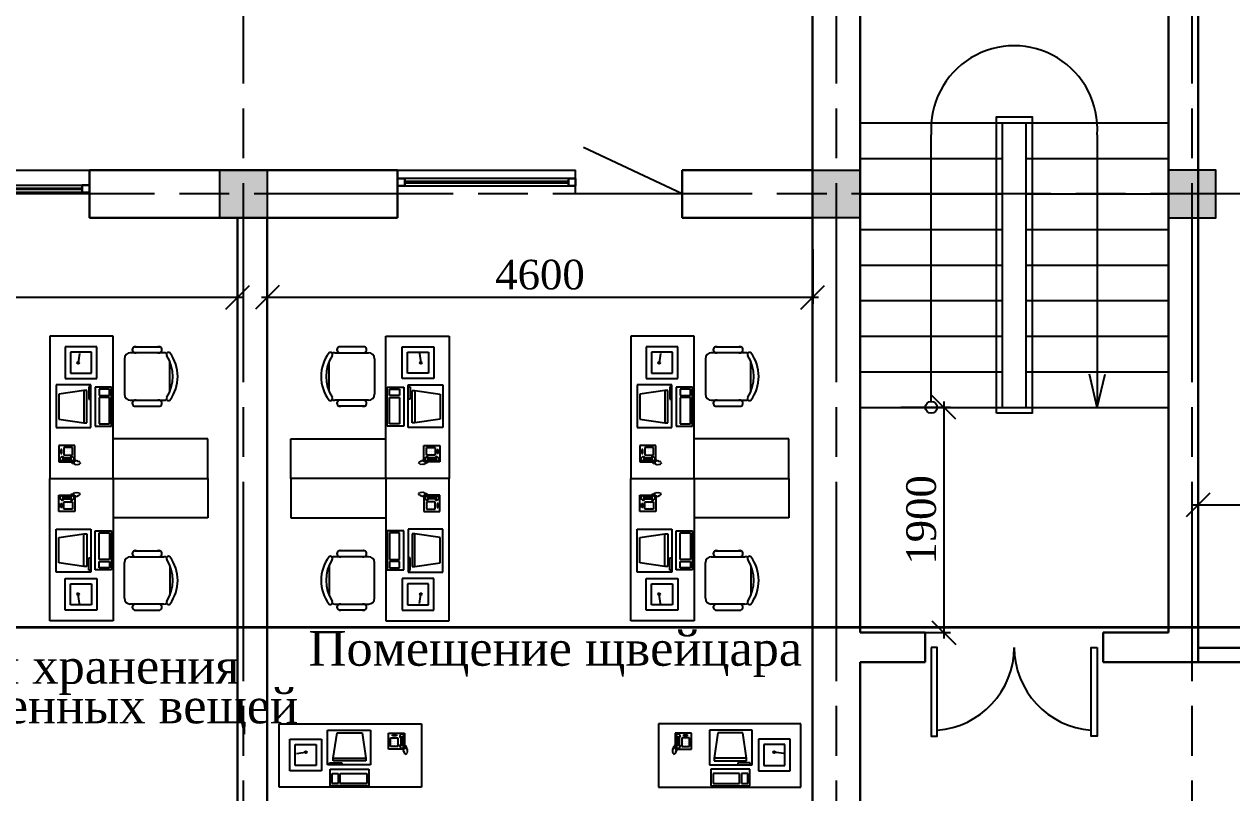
# Model space of a CAD drawing. Header units: inches. Extents: x 2870606 to 3671143, y -733551 to -473558.
# Drawn here: x 3197357 to 3207542, y -505475 to -498990 of the extents above; entities that cross this region are included whole.
import ezdxf

# ---------------------------------------------------------------- set-up
doc = ezdxf.new("R2010")
doc.units = ezdxf.units.IN
doc.header["$MEASUREMENT"] = 0
doc.linetypes.add('ACAD_ISO08W100', pattern=[36, 24, -3, 6, -3])
doc.layers.add('A_Windows', color=160, linetype='Continuous')
doc.layers.add('ШРИФТ', color=7, linetype='Continuous')
doc.styles.add('GENERATED_STYLE_1', font='times.ttf')
doc.styles.add('J~stule', font='dutch.ttf')
doc.linetypes.add('FENCELINE1', pattern='A,0.25,-0.1,[133,ltypeshp.shx,S=0.1,R=0,X=-0.1,Y=0],-0.1,1', length=1.45)
doc.dimstyles.new('J~style', dxfattribs={"dimscale": 100, "dimtxt": 2.5, "dimasz": 2, "dimexe": 0.55, "dimexo": 0.725, "dimtad": 1, "dimdec": 0, "dimdsep": 46, "dimtxsty": 'J~stule', "dimblk": 'OBLIQUE', "dimcen": 2, "dimdle": 0.5, "dimadec": 0, "dimazin": 0, "dimtfac": 1, "dimtdec": 0, "dimtmove": 0, "dimatfit": 3, "dimfxl": 1, "dimarcsym": 0})

# ---------------------------------------------------------------- blocks, each defined once
blk = doc.blocks.new('_Oblique')
at = {"color": 0, "linetype": 'ByBlock', "lineweight": -2}
blk.add_line((-0.5, -0.5), (0.5, 0.5), dxfattribs=at)
blk = doc.blocks.new('*D323')
at = {"color": 0, "lineweight": -2, "transparency": 16777216}
for p, q in [((3194257, -501002), (3194257, -501350)), ((3199157, -501002), (3199157, -501350)), ((3194207, -501295), (3199207, -501295))]:
    blk.add_line(p, q, dxfattribs=at)
at = {"layer": 'Defpoints', "color": 0, "lineweight": 35, "transparency": 16777216}
for p in [(3194257, -500929), (3199157, -500929), (3199157, -501295)]:
    blk.add_point(p, dxfattribs=at)
at = {"color": 0, "lineweight": -2, "transparency": 16777216, "xscale": 200, "yscale": 200, "zscale": 200, "rotation": 180}
blk.add_blockref('_Oblique', (3194257, -501295), dxfattribs=at)
at = {"color": 0, "lineweight": -2, "transparency": 16777216, "xscale": 200, "yscale": 200, "zscale": 200}
blk.add_blockref('_Oblique', (3199157, -501295), dxfattribs=at)
at = {"color": 0, "transparency": 16777216, "insert": (3196707, -501105), "char_height": 250, "attachment_point": 5, "style": 'J~stule'}
blk.add_mtext('4900', dxfattribs=at)
blk = doc.blocks.new('*D324')
at = {"color": 0, "lineweight": -2, "transparency": 16777216}
for p, q in [((3199407, -500890), (3199407, -501350)), ((3204007, -500890), (3204007, -501350)), ((3199357, -501295), (3204057, -501295))]:
    blk.add_line(p, q, dxfattribs=at)
at = {"layer": 'Defpoints', "color": 0, "lineweight": 35, "transparency": 16777216}
for p in [(3199407, -500817), (3204007, -500817), (3204007, -501295)]:
    blk.add_point(p, dxfattribs=at)
at = {"color": 0, "lineweight": -2, "transparency": 16777216, "xscale": 200, "yscale": 200, "zscale": 200, "rotation": 180}
blk.add_blockref('_Oblique', (3199407, -501295), dxfattribs=at)
at = {"color": 0, "lineweight": -2, "transparency": 16777216, "xscale": 200, "yscale": 200, "zscale": 200}
blk.add_blockref('_Oblique', (3204007, -501295), dxfattribs=at)
at = {"color": 0, "transparency": 16777216, "insert": (3201707, -501105), "char_height": 250, "attachment_point": 5, "style": 'J~stule'}
blk.add_mtext('4600', dxfattribs=at)
blk = doc.blocks.new('*D330')
at = {"color": 0, "lineweight": -2, "transparency": 16777216}
for p, q in [((3210087, -502513), (3210087, -503101)), ((3207257, -502688), (3207257, -503101)), ((3207207, -503046), (3210137, -503046))]:
    blk.add_line(p, q, dxfattribs=at)
at = {"layer": 'Defpoints', "color": 0, "lineweight": 35, "transparency": 16777216}
for p in [(3210087, -502440, -15), (3207257, -502616), (3210087, -503046)]:
    blk.add_point(p, dxfattribs=at)
at = {"color": 0, "lineweight": -2, "transparency": 16777216, "xscale": 200, "yscale": 200, "zscale": 200, "rotation": 180}
blk.add_blockref('_Oblique', (3207257, -503046), dxfattribs=at)
at = {"color": 0, "lineweight": -2, "transparency": 16777216, "xscale": 200, "yscale": 200, "zscale": 200}
blk.add_blockref('_Oblique', (3210087, -503046), dxfattribs=at)
at = {"color": 0, "transparency": 16777216, "insert": (3208672, -502856), "char_height": 250, "attachment_point": 5, "style": 'J~stule'}
blk.add_mtext('2830', dxfattribs=at)
blk = doc.blocks.new('*U56')
at = {"color": 7, "lineweight": 30}
for points in [[(0, 60), (60, 60), (60, 0), (0, 0)], [(2400, 60), (2340, 60), (2340, 0), (2400, 0)]]:
    blk.add_lwpolyline(points, close=True, dxfattribs=at)
at = {"color": 4, "lineweight": 25}
for points in [[(60, 60), (2340, 60), (2340, 0), (60, 0)], [(60, 35), (2340, 35), (2340, 25), (60, 25)]]:
    blk.add_lwpolyline(points, close=True, dxfattribs=at)
blk = doc.blocks.new('*U65')
at = {"color": 7, "lineweight": 30}
for points in [[(0, 60), (60, 60), (60, 0), (0, 0)], [(1500, 60), (1440, 60), (1440, 0), (1500, 0)]]:
    blk.add_lwpolyline(points, close=True, dxfattribs=at)
at = {"color": 4, "lineweight": 25}
for points in [[(60, 60), (1440, 60), (1440, 0), (60, 0)], [(60, 35), (1440, 35), (1440, 25), (60, 25)]]:
    blk.add_lwpolyline(points, close=True, dxfattribs=at)
blk = doc.blocks.new('*D344')
at = {"color": 0, "lineweight": -2, "transparency": 16777216}
for p, q in [((3204751, -502223), (3205168, -502223)), ((3205113, -502173), (3205113, -504173)), ((3204754, -504123), (3205168, -504123))]:
    blk.add_line(p, q, dxfattribs=at)
at = {"layer": 'Defpoints', "color": 0, "lineweight": 35, "transparency": 16777216}
for p in [(3204679, -502223), (3204682, -504123), (3205113, -504123)]:
    blk.add_point(p, dxfattribs=at)
at = {"color": 0, "lineweight": -2, "transparency": 16777216, "xscale": 200, "yscale": 200, "zscale": 200}
for p, rotation in [((3205113, -502223), 90), ((3205113, -504123), 270)]:
    blk.add_blockref('_Oblique', p, dxfattribs=dict(at, rotation=rotation))
at = {"color": 0, "transparency": 16777216, "insert": (3204923, -503173), "char_height": 250, "attachment_point": 5, "rotation": 90, "style": 'J~stule'}
blk.add_mtext('1900', dxfattribs=at)

msp = doc.modelspace()

# ---------------------------------------------------------------- hatches: boundary and pattern name
h = msp.add_hatch(color=256)
h.dxf.hatch_style = 1
h.paths.add_polyline_path([(3199406.57, -500223.13), (3199406.57, -500623.13), (3199006.57, -500623.13), (3199006.57, -500223.13)])
h = msp.add_hatch(color=256)
h.dxf.hatch_style = 1
h.paths.add_polyline_path([(3204406.57, -500223.13), (3204406.57, -500623.13), (3204006.57, -500623.13), (3204006.57, -500223.13)])
h = msp.add_hatch(color=256)
h.dxf.hatch_style = 1
h.paths.add_polyline_path([(3207406.57, -500623.13), (3207406.57, -500223.13), (3207006.57, -500223.13), (3207006.57, -500623.13)])

# ---------------------------------------------------------------- linework, layer by layer
at = {"color": 252, "linetype": 'ACAD_ISO08W100', "ltscale": 70}
for p, q in [((3199206.57, -524692.02), (3199206.57, -496403.85)), ((3204206.57, -524692.02), (3204206.57, -496403.85)), ((3207206.57, -524692.02), (3207206.57, -496403.85)), ((3216095.49, -500423.13), (3150201.8, -500423.13))]:
    msp.add_line(p, q, dxfattribs=at)
at = {"lineweight": 30}
for p, q in [((3207006.57, -504123.13), (3207006.57, -497923.13)), ((3207256.57, -504373.13), (3207256.57, -498623.13)), ((3197906.57, -500223.13), (3200506.57, -500223.13)), ((3197906.57, -500623.13), (3197906.57, -500223.13)), ((3200506.57, -500623.13), (3200506.57, -500223.13)), ((3202906.57, -500223.13), (3204006.57, -500223.13)), ((3202906.57, -500623.13), (3202906.57, -500223.13)), ((3200506.57, -500623.13), (3197906.57, -500623.13)), ((3199156.57, -500623.13), (3199156.57, -506223.13)), ((3199406.57, -500623.13), (3199406.57, -506223.13)), ((3204006.57, -500623.13), (3202906.57, -500623.13)), ((3204406.57, -504123.13), (3204956.57, -504123.13)), ((3204956.57, -504123.13), (3204956.57, -504373.13)), ((3206456.57, -504123.13), (3207006.57, -504123.13)), ((3206456.57, -504123.13), (3206456.57, -504373.13)), ((3208056.54, -504253.13), (3207256.57, -504253.13)), ((3204406.57, -504373.13, -112.85), (3204956.57, -504373.13, -82.57)), ((3206456.57, -504373.13), (3207256.57, -504373.13, 44.04)), ((3208056.54, -504373.13), (3207256.57, -504373.13))]:
    msp.add_line(p, q, dxfattribs=at)
for p, q in [((3204406.57, -499823.13), (3207006.57, -499823.13)), ((3205606.57, -502223.13), (3205606.57, -499823.13)), ((3205806.57, -502223.13), (3205806.57, -499823.13)), ((3205006.57, -502173.13), (3205006.57, -499923.13)), ((3206406.57, -499923.13), (3206406.57, -502223.13)), ((3204406.57, -500123.13), (3205606.57, -500123.13)), ((3205806.57, -500123.13), (3207006.57, -500123.13)), ((3197906.57, -500383.13), (3197906.57, -500223.13, 87.82)), ((3202006.57, -500423.13), (3202006.57, -500223.13)), ((3204406.57, -500423.13), (3205606.57, -500423.13)), ((3205806.57, -500423.13), (3207006.57, -500423.13)), ((3204406.57, -500723.13), (3205606.57, -500723.13)), ((3205806.57, -500723.13), (3207006.57, -500723.13)), ((3204406.57, -501023.13), (3205606.57, -501023.13)), ((3205806.57, -501023.13), (3207006.57, -501023.13)), ((3204406.57, -501323.13), (3205606.57, -501323.13)), ((3205806.57, -501323.13), (3207006.57, -501323.13)), ((3197573.22, -501623.14), (3197573.22, -502823.14)), ((3198106.56, -501623.14), (3197573.22, -501623.14)), ((3198106.56, -502823.14), (3198106.56, -501623.14)), ((3200406.58, -502823.14), (3200406.58, -501623.14)), ((3200406.58, -501623.14), (3200939.92, -501623.14)), ((3200939.92, -501623.14), (3200939.92, -502823.14)), ((3202473.22, -501623.14), (3202473.22, -502823.14)), ((3203006.56, -501623.14), (3202473.22, -501623.14)), ((3203006.56, -502823.14), (3203006.56, -501623.14)), ((3204406.57, -501623.13), (3205606.57, -501623.13)), ((3205806.57, -501623.13), (3207006.57, -501623.13)), ((3197968.66, -501713.17), (3197701.99, -501713.17)), ((3197701.99, -501713.17), (3197701.99, -501979.84)), ((3197968.66, -501979.84), (3197968.66, -501713.17)), ((3198287.41, -501712.47), (3198499.91, -501712.47)), ((3200225.73, -501712.47), (3200013.23, -501712.47)), ((3200544.48, -501979.84), (3200544.48, -501713.17)), ((3200544.48, -501713.17), (3200811.15, -501713.17)), ((3200811.15, -501713.17), (3200811.15, -501979.84)), ((3202868.66, -501713.17), (3202601.99, -501713.17)), ((3202601.99, -501713.17), (3202601.99, -501979.84)), ((3202868.66, -501979.84), (3202868.66, -501713.17)), ((3203187.41, -501712.47), (3203399.91, -501712.47)), ((3197924.21, -501757.61), (3197746.43, -501757.61)), ((3197746.43, -501757.61), (3197746.43, -501935.39)), ((3197814.39, -501827.14), (3197809.57, -501860.12)), ((3197822.82, -501769.42), (3197814.39, -501827.14)), ((3197924.21, -501935.39), (3197924.21, -501757.61)), ((3198201.99, -501813.17), (3198201.99, -502113.17)), ((3198535.32, -501763.17), (3198251.99, -501763.17)), ((3199977.82, -501763.17), (3200261.15, -501763.17)), ((3200311.15, -501813.17), (3200311.15, -502113.17)), ((3200588.93, -501935.39), (3200588.93, -501757.61)), ((3200588.93, -501757.61), (3200766.7, -501757.61)), ((3200690.32, -501769.42), (3200698.75, -501827.14)), ((3200698.75, -501827.14), (3200703.57, -501860.12)), ((3200766.7, -501757.61), (3200766.7, -501935.39)), ((3202824.21, -501757.61), (3202646.43, -501757.61)), ((3202646.43, -501757.61), (3202646.43, -501935.39)), ((3202714.39, -501827.14), (3202709.57, -501860.12)), ((3202722.82, -501769.42), (3202714.39, -501827.14)), ((3202824.21, -501935.39), (3202824.21, -501757.61)), ((3203101.99, -501813.17), (3203101.99, -502113.17)), ((3203435.32, -501763.17), (3203151.99, -501763.17)), ((3198585.32, -502087.17), (3198585.32, -501839.17)), ((3199927.82, -502087.17), (3199927.82, -501839.17)), ((3203485.32, -502087.17), (3203485.32, -501839.17)), ((3204406.57, -501923.13), (3205606.57, -501923.13)), ((3205806.57, -501923.13), (3207006.57, -501923.13)), ((3197918.66, -502032.25), (3197625.73, -502032.25)), ((3197625.73, -502032.25), (3197625.73, -502394.09)), ((3197701.99, -501979.84), (3197968.66, -501979.84)), ((3197746.43, -501935.39), (3197924.21, -501935.39)), ((3197918.66, -502394.09), (3197918.66, -502032.25)), ((3200811.15, -501979.84), (3200544.48, -501979.84)), ((3200766.7, -501935.39), (3200588.93, -501935.39)), ((3200594.48, -502394.09), (3200594.48, -502032.25)), ((3200594.48, -502032.25), (3200887.41, -502032.25)), ((3200887.41, -502032.25), (3200887.41, -502394.09)), ((3202818.66, -502032.25), (3202525.73, -502032.25)), ((3202525.73, -502032.25), (3202525.73, -502394.09)), ((3202601.99, -501979.84), (3202868.66, -501979.84)), ((3202646.43, -501935.39), (3202824.21, -501935.39)), ((3202818.66, -502394.09), (3202818.66, -502032.25)), ((3206406.57, -502223.13), (3206340.59, -501943.96)), ((3206406.57, -502223.13), (3206472.55, -501943.96)), ((3197860.32, -502079.84), (3197648.14, -502111.84)), ((3197648.14, -502111.84), (3197648.14, -502323.76)), ((3197884.69, -502079.84), (3197860.32, -502079.84)), ((3197860.32, -502079.84), (3197860.32, -502354.84)), ((3197884.69, -502354.84), (3197884.69, -502079.84)), ((3197901.43, -502049.48), (3197901.43, -502152.86)), ((3197918.66, -502049.48), (3197901.43, -502049.48)), ((3198093.66, -502053.25), (3197955.81, -502053.25)), ((3197955.81, -502053.25), (3197955.81, -502380.63)), ((3198076.43, -502070.48), (3197990.27, -502070.48)), ((3197990.27, -502070.48), (3197990.27, -502122.17)), ((3197990.27, -502122.17), (3198076.43, -502122.17)), ((3198076.43, -502122.17), (3198076.43, -502070.48)), ((3198093.66, -502380.63), (3198093.66, -502053.25)), ((3200419.48, -502380.63), (3200419.48, -502053.25)), ((3200419.48, -502053.25), (3200557.33, -502053.25)), ((3200436.71, -502122.17), (3200436.71, -502070.48)), ((3200436.71, -502070.48), (3200522.87, -502070.48)), ((3200522.87, -502122.17), (3200436.71, -502122.17)), ((3200522.87, -502070.48), (3200522.87, -502122.17)), ((3200557.33, -502053.25), (3200557.33, -502380.63)), ((3200594.48, -502049.48), (3200611.71, -502049.48)), ((3200611.71, -502049.48), (3200611.71, -502152.86)), ((3200628.45, -502079.84), (3200652.82, -502079.84)), ((3200628.45, -502354.84), (3200628.45, -502079.84)), ((3200652.82, -502079.84), (3200652.82, -502354.84)), ((3200652.82, -502079.84), (3200865, -502111.84)), ((3200865, -502111.84), (3200865, -502323.76)), ((3202760.32, -502079.84), (3202548.14, -502111.84)), ((3202548.14, -502111.84), (3202548.14, -502323.76)), ((3202784.69, -502079.84), (3202760.32, -502079.84)), ((3202760.32, -502079.84), (3202760.32, -502354.84)), ((3202784.69, -502354.84), (3202784.69, -502079.84)), ((3202801.43, -502049.48), (3202801.43, -502152.86)), ((3202818.66, -502049.48), (3202801.43, -502049.48)), ((3202993.66, -502053.25), (3202855.81, -502053.25)), ((3202855.81, -502053.25), (3202855.81, -502380.63)), ((3202976.43, -502070.48), (3202890.27, -502070.48)), ((3202890.27, -502070.48), (3202890.27, -502122.17)), ((3202890.27, -502122.17), (3202976.43, -502122.17)), ((3202976.43, -502122.17), (3202976.43, -502070.48)), ((3202993.66, -502380.63), (3202993.66, -502053.25)), ((3197901.43, -502152.86), (3197918.66, -502152.86)), ((3198076.43, -502139.4), (3197990.27, -502139.4)), ((3197990.27, -502139.4), (3197990.27, -502363.4)), ((3198076.43, -502363.4), (3198076.43, -502139.4)), ((3198251.99, -502163.17), (3198535.32, -502163.17)), ((3198287.41, -502213.17), (3198499.91, -502213.17)), ((3200261.15, -502163.17), (3199977.82, -502163.17)), ((3200225.73, -502213.17), (3200013.23, -502213.17)), ((3200436.71, -502363.4), (3200436.71, -502139.4)), ((3200436.71, -502139.4), (3200522.87, -502139.4)), ((3200522.87, -502139.4), (3200522.87, -502363.4)), ((3200611.71, -502152.86), (3200594.48, -502152.86)), ((3202801.43, -502152.86), (3202818.66, -502152.86)), ((3202976.43, -502139.4), (3202890.27, -502139.4)), ((3202890.27, -502139.4), (3202890.27, -502363.4)), ((3202976.43, -502363.4), (3202976.43, -502139.4)), ((3203151.99, -502163.17), (3203435.32, -502163.17)), ((3203187.41, -502213.17), (3203399.91, -502213.17)), ((3204406.57, -502223.13), (3207006.57, -502223.13)), ((3197648.14, -502323.76), (3197860.32, -502354.84)), ((3200865, -502323.76), (3200652.82, -502354.84)), ((3202548.14, -502323.76), (3202760.32, -502354.84)), ((3197625.73, -502394.09), (3197918.66, -502394.09)), ((3197860.32, -502354.84), (3197884.69, -502354.84)), ((3197955.81, -502380.63), (3198093.66, -502380.63)), ((3197990.27, -502363.4), (3198076.43, -502363.4)), ((3200557.33, -502380.63), (3200419.48, -502380.63)), ((3200522.87, -502363.4), (3200436.71, -502363.4)), ((3200887.41, -502394.09), (3200594.48, -502394.09)), ((3200652.82, -502354.84), (3200628.45, -502354.84)), ((3202525.73, -502394.09), (3202818.66, -502394.09)), ((3202760.32, -502354.84), (3202784.69, -502354.84)), ((3202855.81, -502380.63), (3202993.66, -502380.63)), ((3202890.27, -502363.4), (3202976.43, -502363.4)), ((3198906.56, -502489.81), (3198106.56, -502489.81)), ((3198906.56, -502823.14), (3198906.56, -502489.81)), ((3199606.58, -502489.81), (3200406.58, -502489.81)), ((3199606.58, -502823.14), (3199606.58, -502489.81)), ((3203806.56, -502489.81), (3203006.56, -502489.81)), ((3203806.56, -502823.14), (3203806.56, -502489.81)), ((3197785.32, -502545.33), (3197650.26, -502545.33)), ((3197650.26, -502545.33), (3197650.26, -502682.08)), ((3197673.28, -502578.62), (3197665.47, -502578.62)), ((3197665.47, -502578.62), (3197665.47, -502612.48)), ((3197665.47, -502612.48), (3197673.28, -502612.48)), ((3197673.28, -502612.48), (3197673.28, -502578.62)), ((3197764.43, -502563), (3197691.51, -502563)), ((3197691.51, -502563), (3197691.51, -502625.5)), ((3197691.51, -502625.5), (3197764.43, -502625.5)), ((3197704.53, -502578.62), (3197704.53, -502578.62)), ((3197704.53, -502594.25), (3197704.53, -502594.25)), ((3197704.53, -502609.87), (3197704.53, -502609.87)), ((3197720.16, -502578.62), (3197720.16, -502578.62)), ((3197720.16, -502594.25), (3197720.16, -502594.25)), ((3197720.16, -502609.87), (3197720.16, -502609.87)), ((3197735.78, -502578.62), (3197735.78, -502578.62)), ((3197735.78, -502594.25), (3197735.78, -502594.25)), ((3197735.78, -502609.87), (3197735.78, -502609.87)), ((3197751.41, -502578.62), (3197751.41, -502578.62)), ((3197751.41, -502594.25), (3197751.41, -502594.25)), ((3197751.41, -502609.87), (3197751.41, -502609.87)), ((3197764.43, -502625.5), (3197764.43, -502563)), ((3197785.32, -502682.08), (3197785.32, -502545.33)), ((3200727.82, -502682.08), (3200727.82, -502545.33)), ((3200727.82, -502545.33), (3200862.88, -502545.33)), ((3200748.71, -502625.5), (3200748.71, -502563)), ((3200748.71, -502563), (3200821.63, -502563)), ((3200821.63, -502625.5), (3200748.71, -502625.5)), ((3200761.73, -502578.62), (3200761.73, -502578.62)), ((3200761.73, -502594.25), (3200761.73, -502594.25)), ((3200761.73, -502609.87), (3200761.73, -502609.87)), ((3200777.35, -502578.62), (3200777.35, -502578.62)), ((3200777.35, -502594.25), (3200777.35, -502594.25)), ((3200777.35, -502609.87), (3200777.35, -502609.87)), ((3200792.98, -502578.62), (3200792.98, -502578.62)), ((3200792.98, -502594.25), (3200792.98, -502594.25)), ((3200792.98, -502609.87), (3200792.98, -502609.87)), ((3200808.6, -502578.62), (3200808.6, -502578.62)), ((3200808.6, -502594.25), (3200808.6, -502594.25)), ((3200808.6, -502609.87), (3200808.6, -502609.87)), ((3200821.63, -502563), (3200821.63, -502625.5)), ((3200839.85, -502612.48), (3200839.85, -502578.62)), ((3200839.85, -502578.62), (3200847.67, -502578.62)), ((3200847.67, -502612.48), (3200839.85, -502612.48)), ((3200847.67, -502578.62), (3200847.67, -502612.48)), ((3200862.88, -502545.33), (3200862.88, -502682.08)), ((3202685.32, -502545.33), (3202550.26, -502545.33)), ((3202550.26, -502545.33), (3202550.26, -502682.08)), ((3202573.28, -502578.62), (3202565.47, -502578.62)), ((3202565.47, -502578.62), (3202565.47, -502612.48)), ((3202565.47, -502612.48), (3202573.28, -502612.48)), ((3202573.28, -502612.48), (3202573.28, -502578.62)), ((3202664.43, -502563), (3202591.51, -502563)), ((3202591.51, -502563), (3202591.51, -502625.5)), ((3202591.51, -502625.5), (3202664.43, -502625.5)), ((3202604.53, -502578.62), (3202604.53, -502578.62)), ((3202604.53, -502594.25), (3202604.53, -502594.25)), ((3202604.53, -502609.87), (3202604.53, -502609.87)), ((3202620.16, -502578.62), (3202620.16, -502578.62)), ((3202620.16, -502594.25), (3202620.16, -502594.25)), ((3202620.16, -502609.87), (3202620.16, -502609.87)), ((3202635.78, -502578.62), (3202635.78, -502578.62)), ((3202635.78, -502594.25), (3202635.78, -502594.25)), ((3202635.78, -502609.87), (3202635.78, -502609.87)), ((3202651.41, -502578.62), (3202651.41, -502578.62)), ((3202651.41, -502594.25), (3202651.41, -502594.25)), ((3202651.41, -502609.87), (3202651.41, -502609.87)), ((3202664.43, -502625.5), (3202664.43, -502563)), ((3202685.32, -502682.08), (3202685.32, -502545.33)), ((3197650.26, -502682.08), (3197785.32, -502682.08)), ((3197676.33, -502650.12), (3197759.67, -502650.12)), ((3197676.33, -502666.78), (3197759.67, -502666.78)), ((3197754.94, -502683.71), (3197758.27, -502693.71)), ((3197761.6, -502687.04), (3197764.94, -502697.04)), ((3197768.27, -502690.37), (3197771.6, -502700.37)), ((3197774.94, -502693.71), (3197778.27, -502703.71)), ((3197775.97, -502664.36), (3197794.94, -502670.37)), ((3197781.6, -502697.04), (3197784.94, -502707.04)), ((3197788.27, -502700.37), (3197791.6, -502710.37)), ((3197794.94, -502700.37), (3197798.27, -502710.37)), ((3197798.27, -502667.04), (3197801.6, -502677.04)), ((3197801.6, -502700.37), (3197804.94, -502710.37)), ((3197804.94, -502670.37), (3197808.27, -502680.37)), ((3197808.27, -502700.37), (3197811.6, -502710.37)), ((3197811.6, -502673.71), (3197814.94, -502683.71)), ((3197814.94, -502697.04), (3197818.27, -502707.04)), ((3197818.27, -502677.04), (3197821.6, -502687.04)), ((3197821.6, -502693.71), (3197824.94, -502703.71)), ((3197826.35, -502685.86), (3197829.68, -502695.86)), ((3200686.79, -502685.86), (3200683.46, -502695.86)), ((3200691.54, -502693.71), (3200688.2, -502703.71)), ((3200694.87, -502677.04), (3200691.54, -502687.04)), ((3200698.2, -502697.04), (3200694.87, -502707.04)), ((3200701.54, -502673.71), (3200698.2, -502683.71)), ((3200704.87, -502700.37), (3200701.54, -502710.37)), ((3200708.2, -502670.37), (3200704.87, -502680.37)), ((3200711.54, -502700.37), (3200708.2, -502710.37)), ((3200714.87, -502667.04), (3200711.54, -502677.04)), ((3200718.2, -502700.37), (3200714.87, -502710.37)), ((3200737.17, -502664.36), (3200718.2, -502670.37)), ((3200724.87, -502700.37), (3200721.54, -502710.37)), ((3200862.88, -502682.08), (3200727.82, -502682.08)), ((3200731.54, -502697.04), (3200728.2, -502707.04)), ((3200738.2, -502693.71), (3200734.87, -502703.71)), ((3200744.87, -502690.37), (3200741.54, -502700.37)), ((3200751.54, -502687.04), (3200748.2, -502697.04)), ((3200836.81, -502650.12), (3200753.47, -502650.12)), ((3200836.81, -502666.78), (3200753.47, -502666.78)), ((3200758.2, -502683.71), (3200754.87, -502693.71)), ((3202550.26, -502682.08), (3202685.32, -502682.08)), ((3202576.33, -502650.12), (3202659.67, -502650.12)), ((3202576.33, -502666.78), (3202659.67, -502666.78)), ((3202654.94, -502683.71), (3202658.27, -502693.71)), ((3202661.6, -502687.04), (3202664.94, -502697.04)), ((3202668.27, -502690.37), (3202671.6, -502700.37)), ((3202674.94, -502693.71), (3202678.27, -502703.71)), ((3202675.97, -502664.36), (3202694.94, -502670.37)), ((3202681.6, -502697.04), (3202684.94, -502707.04)), ((3202688.27, -502700.37), (3202691.6, -502710.37)), ((3202694.94, -502700.37), (3202698.27, -502710.37)), ((3202698.27, -502667.04), (3202701.6, -502677.04)), ((3202701.6, -502700.37), (3202704.94, -502710.37)), ((3202704.94, -502670.37), (3202708.27, -502680.37)), ((3202708.27, -502700.37), (3202711.6, -502710.37)), ((3202711.6, -502673.71), (3202714.94, -502683.71)), ((3202714.94, -502697.04), (3202718.27, -502707.04)), ((3202718.27, -502677.04), (3202721.6, -502687.04)), ((3202721.6, -502693.71), (3202724.94, -502703.71)), ((3202726.35, -502685.86), (3202729.68, -502695.86)), ((3197573.22, -502823.14), (3198906.56, -502823.14)), ((3197573.22, -504023.14), (3197573.22, -502823.14)), ((3197573.22, -502823.14), (3198906.56, -502823.14)), ((3198106.56, -502823.14), (3198106.56, -504023.14)), ((3198906.56, -502823.14), (3198906.56, -503156.47)), ((3200939.92, -502823.14), (3199606.58, -502823.14)), ((3200939.92, -502823.14), (3199606.58, -502823.14)), ((3199606.58, -502823.14), (3199606.58, -503156.47)), ((3200406.58, -502823.14), (3200406.58, -504023.14)), ((3200939.92, -504023.14), (3200939.92, -502823.14)), ((3202473.22, -502823.14), (3203806.56, -502823.14)), ((3202473.22, -504023.14), (3202473.22, -502823.14)), ((3202473.22, -502823.14), (3203806.56, -502823.14)), ((3203006.56, -502823.14), (3203006.56, -504023.14)), ((3203806.56, -502823.14), (3203806.56, -503156.47)), ((3197761.6, -502959.24), (3197764.94, -502949.24)), ((3197768.27, -502955.91), (3197771.6, -502945.91)), ((3197774.94, -502952.57), (3197778.27, -502942.57)), ((3197781.6, -502949.24), (3197784.94, -502939.24)), ((3197788.27, -502945.91), (3197791.6, -502935.91)), ((3197794.94, -502945.91), (3197798.27, -502935.91)), ((3197801.6, -502945.91), (3197804.94, -502935.91)), ((3197808.27, -502945.91), (3197811.6, -502935.91)), ((3197814.94, -502949.24), (3197818.27, -502939.24)), ((3197821.6, -502952.57), (3197824.94, -502942.57)), ((3197826.35, -502960.42), (3197829.68, -502950.42)), ((3200686.79, -502960.42), (3200683.46, -502950.42)), ((3200691.54, -502952.57), (3200688.2, -502942.57)), ((3200698.2, -502949.24), (3200694.87, -502939.24)), ((3200704.87, -502945.91), (3200701.54, -502935.91)), ((3200711.54, -502945.91), (3200708.2, -502935.91)), ((3200718.2, -502945.91), (3200714.87, -502935.91)), ((3200724.87, -502945.91), (3200721.54, -502935.91)), ((3200731.54, -502949.24), (3200728.2, -502939.24)), ((3200738.2, -502952.57), (3200734.87, -502942.57)), ((3200744.87, -502955.91), (3200741.54, -502945.91)), ((3200751.54, -502959.24), (3200748.2, -502949.24)), ((3202661.6, -502959.24), (3202664.94, -502949.24)), ((3202668.27, -502955.91), (3202671.6, -502945.91)), ((3202674.94, -502952.57), (3202678.27, -502942.57)), ((3202681.6, -502949.24), (3202684.94, -502939.24)), ((3202688.27, -502945.91), (3202691.6, -502935.91)), ((3202694.94, -502945.91), (3202698.27, -502935.91)), ((3202701.6, -502945.91), (3202704.94, -502935.91)), ((3202708.27, -502945.91), (3202711.6, -502935.91)), ((3202714.94, -502949.24), (3202718.27, -502939.24)), ((3202721.6, -502952.57), (3202724.94, -502942.57)), ((3202726.35, -502960.42), (3202729.68, -502950.42)), ((3197650.26, -503100.95), (3197650.26, -502964.19)), ((3197650.26, -502964.19), (3197785.32, -502964.19)), ((3197665.47, -503067.65), (3197665.47, -503033.8)), ((3197665.47, -503033.8), (3197673.28, -503033.8)), ((3197673.28, -503033.8), (3197673.28, -503067.65)), ((3197676.33, -502979.49), (3197759.67, -502979.49)), ((3197676.33, -502996.16), (3197759.67, -502996.16)), ((3197691.51, -503083.28), (3197691.51, -503020.78)), ((3197691.51, -503020.78), (3197764.43, -503020.78)), ((3197704.53, -503036.4), (3197704.53, -503036.4)), ((3197704.53, -503052.03), (3197704.53, -503052.03)), ((3197720.16, -503036.4), (3197720.16, -503036.4)), ((3197720.16, -503052.03), (3197720.16, -503052.03)), ((3197735.78, -503036.4), (3197735.78, -503036.4)), ((3197735.78, -503052.03), (3197735.78, -503052.03)), ((3197751.41, -503036.4), (3197751.41, -503036.4)), ((3197751.41, -503052.03), (3197751.41, -503052.03)), ((3197754.94, -502962.57), (3197758.27, -502952.57)), ((3197764.43, -503020.78), (3197764.43, -503083.28)), ((3197775.97, -502981.92), (3197794.94, -502975.91)), ((3197785.32, -502964.19), (3197785.32, -503100.95)), ((3197798.27, -502979.24), (3197801.6, -502969.24)), ((3197804.94, -502975.91), (3197808.27, -502965.91)), ((3197811.6, -502972.57), (3197814.94, -502962.57)), ((3197818.27, -502969.24), (3197821.6, -502959.24)), ((3200694.87, -502969.24), (3200691.54, -502959.24)), ((3200701.54, -502972.57), (3200698.2, -502962.57)), ((3200708.2, -502975.91), (3200704.87, -502965.91)), ((3200714.87, -502979.24), (3200711.54, -502969.24)), ((3200737.17, -502981.92), (3200718.2, -502975.91)), ((3200727.82, -502964.19), (3200727.82, -503100.95)), ((3200862.88, -502964.19), (3200727.82, -502964.19)), ((3200748.71, -503020.78), (3200748.71, -503083.28)), ((3200821.63, -503020.78), (3200748.71, -503020.78)), ((3200836.81, -502979.49), (3200753.47, -502979.49)), ((3200836.81, -502996.16), (3200753.47, -502996.16)), ((3200758.2, -502962.57), (3200754.87, -502952.57)), ((3200761.73, -503036.4), (3200761.73, -503036.4)), ((3200761.73, -503052.03), (3200761.73, -503052.03)), ((3200777.35, -503036.4), (3200777.35, -503036.4)), ((3200777.35, -503052.03), (3200777.35, -503052.03)), ((3200792.98, -503036.4), (3200792.98, -503036.4)), ((3200792.98, -503052.03), (3200792.98, -503052.03)), ((3200808.6, -503036.4), (3200808.6, -503036.4)), ((3200808.6, -503052.03), (3200808.6, -503052.03)), ((3200821.63, -503083.28), (3200821.63, -503020.78)), ((3200839.85, -503033.8), (3200839.85, -503067.65)), ((3200847.67, -503033.8), (3200839.85, -503033.8)), ((3200847.67, -503067.65), (3200847.67, -503033.8)), ((3200862.88, -503100.95), (3200862.88, -502964.19)), ((3202550.26, -503100.95), (3202550.26, -502964.19)), ((3202550.26, -502964.19), (3202685.32, -502964.19)), ((3202565.47, -503067.65), (3202565.47, -503033.8)), ((3202565.47, -503033.8), (3202573.28, -503033.8)), ((3202573.28, -503033.8), (3202573.28, -503067.65)), ((3202576.33, -502979.49), (3202659.67, -502979.49)), ((3202576.33, -502996.16), (3202659.67, -502996.16)), ((3202591.51, -503083.28), (3202591.51, -503020.78)), ((3202591.51, -503020.78), (3202664.43, -503020.78)), ((3202604.53, -503036.4), (3202604.53, -503036.4)), ((3202604.53, -503052.03), (3202604.53, -503052.03)), ((3202620.16, -503036.4), (3202620.16, -503036.4)), ((3202620.16, -503052.03), (3202620.16, -503052.03)), ((3202635.78, -503036.4), (3202635.78, -503036.4)), ((3202635.78, -503052.03), (3202635.78, -503052.03)), ((3202651.41, -503036.4), (3202651.41, -503036.4)), ((3202651.41, -503052.03), (3202651.41, -503052.03)), ((3202654.94, -502962.57), (3202658.27, -502952.57)), ((3202664.43, -503020.78), (3202664.43, -503083.28)), ((3202675.97, -502981.92), (3202694.94, -502975.91)), ((3202685.32, -502964.19), (3202685.32, -503100.95)), ((3202698.27, -502979.24), (3202701.6, -502969.24)), ((3202704.94, -502975.91), (3202708.27, -502965.91)), ((3202711.6, -502972.57), (3202714.94, -502962.57)), ((3202718.27, -502969.24), (3202721.6, -502959.24)), ((3197785.32, -503100.95), (3197650.26, -503100.95)), ((3197673.28, -503067.65), (3197665.47, -503067.65)), ((3197764.43, -503083.28), (3197691.51, -503083.28)), ((3197704.53, -503067.65), (3197704.53, -503067.65)), ((3197720.16, -503067.65), (3197720.16, -503067.65)), ((3197735.78, -503067.65), (3197735.78, -503067.65)), ((3197751.41, -503067.65), (3197751.41, -503067.65)), ((3200727.82, -503100.95), (3200862.88, -503100.95)), ((3200748.71, -503083.28), (3200821.63, -503083.28)), ((3200761.73, -503067.65), (3200761.73, -503067.65)), ((3200777.35, -503067.65), (3200777.35, -503067.65)), ((3200792.98, -503067.65), (3200792.98, -503067.65)), ((3200808.6, -503067.65), (3200808.6, -503067.65)), ((3200839.85, -503067.65), (3200847.67, -503067.65)), ((3202685.32, -503100.95), (3202550.26, -503100.95)), ((3202573.28, -503067.65), (3202565.47, -503067.65)), ((3202664.43, -503083.28), (3202591.51, -503083.28)), ((3202604.53, -503067.65), (3202604.53, -503067.65)), ((3202620.16, -503067.65), (3202620.16, -503067.65)), ((3202635.78, -503067.65), (3202635.78, -503067.65)), ((3202651.41, -503067.65), (3202651.41, -503067.65)), ((3197625.73, -503614.03), (3197625.73, -503252.18)), ((3197625.73, -503252.18), (3197918.66, -503252.18)), ((3197918.66, -503252.18), (3197918.66, -503614.03)), ((3198906.56, -503156.47), (3198106.56, -503156.47)), ((3199606.58, -503156.47), (3200406.58, -503156.47)), ((3200594.48, -503252.18), (3200594.48, -503614.03)), ((3200887.41, -503252.18), (3200594.48, -503252.18)), ((3200887.41, -503614.03), (3200887.41, -503252.18)), ((3202525.73, -503614.03), (3202525.73, -503252.18)), ((3202525.73, -503252.18), (3202818.66, -503252.18)), ((3202818.66, -503252.18), (3202818.66, -503614.03)), ((3203806.56, -503156.47), (3203006.56, -503156.47)), ((3197648.14, -503322.52), (3197860.32, -503291.44)), ((3197648.14, -503534.44), (3197648.14, -503322.52)), ((3197860.32, -503291.44), (3197884.69, -503291.44)), ((3197860.32, -503566.44), (3197860.32, -503291.44)), ((3197884.69, -503291.44), (3197884.69, -503566.44)), ((3197955.81, -503593.03), (3197955.81, -503265.65)), ((3197955.81, -503265.65), (3198093.66, -503265.65)), ((3197990.27, -503506.88), (3197990.27, -503282.88)), ((3197990.27, -503282.88), (3198076.43, -503282.88)), ((3198076.43, -503282.88), (3198076.43, -503506.88)), ((3198093.66, -503265.65), (3198093.66, -503593.03)), ((3200419.48, -503265.65), (3200419.48, -503593.03)), ((3200557.33, -503265.65), (3200419.48, -503265.65)), ((3200436.71, -503282.88), (3200436.71, -503506.88)), ((3200522.87, -503282.88), (3200436.71, -503282.88)), ((3200522.87, -503506.88), (3200522.87, -503282.88)), ((3200557.33, -503593.03), (3200557.33, -503265.65)), ((3200652.82, -503291.44), (3200628.45, -503291.44)), ((3200628.45, -503291.44), (3200628.45, -503566.44)), ((3200652.82, -503566.44), (3200652.82, -503291.44)), ((3200865, -503322.52), (3200652.82, -503291.44)), ((3200865, -503534.44), (3200865, -503322.52)), ((3202548.14, -503322.52), (3202760.32, -503291.44)), ((3202548.14, -503534.44), (3202548.14, -503322.52)), ((3202760.32, -503291.44), (3202784.69, -503291.44)), ((3202760.32, -503566.44), (3202760.32, -503291.44)), ((3202784.69, -503291.44), (3202784.69, -503566.44)), ((3202855.81, -503593.03), (3202855.81, -503265.65)), ((3202855.81, -503265.65), (3202993.66, -503265.65)), ((3202890.27, -503506.88), (3202890.27, -503282.88)), ((3202890.27, -503282.88), (3202976.43, -503282.88)), ((3202976.43, -503282.88), (3202976.43, -503506.88)), ((3202993.66, -503265.65), (3202993.66, -503593.03)), ((3198287.41, -503433.11), (3198499.91, -503433.11)), ((3200225.73, -503433.11), (3200013.23, -503433.11)), ((3203187.41, -503433.11), (3203399.91, -503433.11)), ((3197860.32, -503566.44), (3197648.14, -503534.44)), ((3197901.43, -503493.42), (3197918.66, -503493.42)), ((3197901.43, -503596.8), (3197901.43, -503493.42)), ((3198076.43, -503506.88), (3197990.27, -503506.88)), ((3197990.27, -503575.8), (3197990.27, -503524.11)), ((3197990.27, -503524.11), (3198076.43, -503524.11)), ((3198076.43, -503524.11), (3198076.43, -503575.8)), ((3198201.99, -503833.11), (3198201.99, -503533.11)), ((3198251.99, -503483.11), (3198535.32, -503483.11)), ((3198585.32, -503559.11), (3198585.32, -503807.11)), ((3199927.82, -503559.11), (3199927.82, -503807.11)), ((3200261.15, -503483.11), (3199977.82, -503483.11)), ((3200311.15, -503833.11), (3200311.15, -503533.11)), ((3200436.71, -503506.88), (3200522.87, -503506.88)), ((3200436.71, -503524.11), (3200436.71, -503575.8)), ((3200522.87, -503524.11), (3200436.71, -503524.11)), ((3200522.87, -503575.8), (3200522.87, -503524.11)), ((3200611.71, -503493.42), (3200594.48, -503493.42)), ((3200611.71, -503596.8), (3200611.71, -503493.42)), ((3200652.82, -503566.44), (3200865, -503534.44)), ((3202760.32, -503566.44), (3202548.14, -503534.44)), ((3202801.43, -503493.42), (3202818.66, -503493.42)), ((3202801.43, -503596.8), (3202801.43, -503493.42)), ((3202976.43, -503506.88), (3202890.27, -503506.88)), ((3202890.27, -503575.8), (3202890.27, -503524.11)), ((3202890.27, -503524.11), (3202976.43, -503524.11)), ((3202976.43, -503524.11), (3202976.43, -503575.8)), ((3203101.99, -503833.11), (3203101.99, -503533.11)), ((3203151.99, -503483.11), (3203435.32, -503483.11)), ((3203485.32, -503559.11), (3203485.32, -503807.11)), ((3197918.66, -503614.03), (3197625.73, -503614.03)), ((3197884.69, -503566.44), (3197860.32, -503566.44)), ((3197918.66, -503596.8), (3197901.43, -503596.8)), ((3198093.66, -503593.03), (3197955.81, -503593.03)), ((3198076.43, -503575.8), (3197990.27, -503575.8)), ((3200419.48, -503593.03), (3200557.33, -503593.03)), ((3200436.71, -503575.8), (3200522.87, -503575.8)), ((3200594.48, -503596.8), (3200611.71, -503596.8)), ((3200594.48, -503614.03), (3200887.41, -503614.03)), ((3200628.45, -503566.44), (3200652.82, -503566.44)), ((3202818.66, -503614.03), (3202525.73, -503614.03)), ((3202784.69, -503566.44), (3202760.32, -503566.44)), ((3202818.66, -503596.8), (3202801.43, -503596.8)), ((3202993.66, -503593.03), (3202855.81, -503593.03)), ((3202976.43, -503575.8), (3202890.27, -503575.8)), ((3197701.99, -503666.44), (3197968.66, -503666.44)), ((3197701.99, -503933.11), (3197701.99, -503666.44)), ((3197746.43, -503710.89), (3197924.21, -503710.89)), ((3197746.43, -503888.66), (3197746.43, -503710.89)), ((3197924.21, -503710.89), (3197924.21, -503888.66)), ((3197968.66, -503666.44), (3197968.66, -503933.11)), ((3200811.15, -503666.44), (3200544.48, -503666.44)), ((3200544.48, -503666.44), (3200544.48, -503933.11)), ((3200766.7, -503710.89), (3200588.93, -503710.89)), ((3200588.93, -503710.89), (3200588.93, -503888.66)), ((3200766.7, -503888.66), (3200766.7, -503710.89)), ((3200811.15, -503933.11), (3200811.15, -503666.44)), ((3202601.99, -503666.44), (3202868.66, -503666.44)), ((3202601.99, -503933.11), (3202601.99, -503666.44)), ((3202646.43, -503710.89), (3202824.21, -503710.89)), ((3202646.43, -503888.66), (3202646.43, -503710.89)), ((3202824.21, -503710.89), (3202824.21, -503888.66)), ((3202868.66, -503666.44), (3202868.66, -503933.11)), ((3197814.39, -503819.14), (3197809.57, -503786.15)), ((3197822.82, -503876.86), (3197814.39, -503819.14)), ((3200690.32, -503876.86), (3200698.75, -503819.14)), ((3200698.75, -503819.14), (3200703.57, -503786.15)), ((3202714.39, -503819.14), (3202709.57, -503786.15)), ((3202722.82, -503876.86), (3202714.39, -503819.14)), ((3197968.66, -503933.11), (3197701.99, -503933.11)), ((3197924.21, -503888.66), (3197746.43, -503888.66)), ((3198535.32, -503883.11), (3198251.99, -503883.11)), ((3198287.41, -503933.81), (3198499.91, -503933.81)), ((3199977.82, -503883.11), (3200261.15, -503883.11)), ((3200225.73, -503933.81), (3200013.23, -503933.81)), ((3200544.48, -503933.11), (3200811.15, -503933.11)), ((3200588.93, -503888.66), (3200766.7, -503888.66)), ((3202868.66, -503933.11), (3202601.99, -503933.11)), ((3202824.21, -503888.66), (3202646.43, -503888.66)), ((3203435.32, -503883.11), (3203151.99, -503883.11)), ((3203187.41, -503933.81), (3203399.91, -503933.81)), ((3198106.56, -504023.14), (3197573.22, -504023.14)), ((3200406.58, -504023.14), (3200939.92, -504023.14)), ((3203006.56, -504023.14), (3202473.22, -504023.14)), ((3199506.57, -504894.38), (3200706.57, -504894.38)), ((3199506.57, -505427.71), (3199506.57, -504894.38)), ((3199915.68, -505239.82), (3199915.68, -504946.89)), ((3199915.68, -504946.89), (3200277.52, -504946.89)), ((3199963.27, -505181.48), (3199995.27, -504969.3)), ((3199995.27, -504969.3), (3200207.19, -504969.3)), ((3200207.19, -504969.3), (3200238.27, -505181.48)), ((3200277.52, -504946.89), (3200277.52, -505239.82)), ((3200428.76, -505106.48), (3200428.76, -504971.41)), ((3200428.76, -504971.41), (3200565.51, -504971.41)), ((3200462.05, -504994.44), (3200462.05, -504986.63)), ((3200462.05, -504986.63), (3200495.91, -504986.63)), ((3200495.91, -504986.63), (3200495.91, -504994.44)), ((3200565.51, -504971.41), (3200565.51, -505106.48)), ((3200706.57, -504894.38), (3200706.57, -505427.71)), ((3203906.57, -504894.38), (3202706.57, -504894.38)), ((3202706.57, -504894.38), (3202706.57, -505427.71)), ((3202984.38, -504971.41), (3202847.62, -504971.41)), ((3202847.62, -504971.41), (3202847.62, -505106.48)), ((3202951.08, -504986.63), (3202917.23, -504986.63)), ((3202917.23, -504986.63), (3202917.23, -504994.44)), ((3202951.08, -504994.44), (3202951.08, -504986.63)), ((3202984.38, -505106.48), (3202984.38, -504971.41)), ((3203497.46, -504946.89), (3203135.61, -504946.89)), ((3203135.61, -504946.89), (3203135.61, -505239.82)), ((3203205.95, -504969.3), (3203174.87, -505181.48)), ((3203417.87, -504969.3), (3203205.95, -504969.3)), ((3203449.87, -505181.48), (3203417.87, -504969.3)), ((3203497.46, -505239.82), (3203497.46, -504946.89)), ((3203906.57, -505427.71), (3203906.57, -504894.38)), ((3199596.6, -505289.82), (3199596.6, -505023.15)), ((3199596.6, -505023.15), (3199863.27, -505023.15)), ((3199641.05, -505245.37), (3199641.05, -505067.59)), ((3199641.05, -505067.59), (3199818.82, -505067.59)), ((3199818.82, -505067.59), (3199818.82, -505245.37)), ((3199863.27, -505023.15), (3199863.27, -505289.82)), ((3200446.43, -505085.59), (3200446.43, -505012.67)), ((3200446.43, -505012.67), (3200508.93, -505012.67)), ((3200508.93, -505085.59), (3200446.43, -505085.59)), ((3200495.91, -504994.44), (3200462.05, -504994.44)), ((3200462.05, -505025.69), (3200462.05, -505025.69)), ((3200462.05, -505041.32), (3200462.05, -505041.32)), ((3200462.05, -505056.94), (3200462.05, -505056.94)), ((3200462.05, -505072.57), (3200462.05, -505072.57)), ((3200477.68, -505025.69), (3200477.68, -505025.69)), ((3200477.68, -505041.32), (3200477.68, -505041.32)), ((3200477.68, -505056.94), (3200477.68, -505056.94)), ((3200477.68, -505072.57), (3200477.68, -505072.57)), ((3200493.3, -505025.69), (3200493.3, -505025.69)), ((3200493.3, -505041.32), (3200493.3, -505041.32)), ((3200493.3, -505056.94), (3200493.3, -505056.94)), ((3200493.3, -505072.57), (3200493.3, -505072.57)), ((3200508.93, -505012.67), (3200508.93, -505085.59)), ((3200533.55, -504997.49), (3200533.55, -505080.82)), ((3200550.22, -504997.49), (3200550.22, -505080.82)), ((3200567.14, -505076.09), (3200577.14, -505079.43)), ((3200570.47, -505082.76), (3200580.47, -505086.09)), ((3200573.8, -505089.43), (3200583.8, -505092.76)), ((3202839.34, -505089.43), (3202829.34, -505092.76)), ((3202842.67, -505082.76), (3202832.67, -505086.09)), ((3202846, -505076.09), (3202836, -505079.43)), ((3202862.92, -504997.49), (3202862.92, -505080.82)), ((3202879.59, -504997.49), (3202879.59, -505080.82)), ((3202966.71, -505012.67), (3202904.21, -505012.67)), ((3202904.21, -505012.67), (3202904.21, -505085.59)), ((3202904.21, -505085.59), (3202966.71, -505085.59)), ((3202917.23, -504994.44), (3202951.08, -504994.44)), ((3202919.83, -505025.69), (3202919.83, -505025.69)), ((3202919.83, -505041.32), (3202919.83, -505041.32)), ((3202919.83, -505056.94), (3202919.83, -505056.94)), ((3202919.83, -505072.57), (3202919.83, -505072.57)), ((3202935.46, -505025.69), (3202935.46, -505025.69)), ((3202935.46, -505041.32), (3202935.46, -505041.32)), ((3202935.46, -505056.94), (3202935.46, -505056.94)), ((3202935.46, -505072.57), (3202935.46, -505072.57)), ((3202951.08, -505025.69), (3202951.08, -505025.69)), ((3202951.08, -505041.32), (3202951.08, -505041.32)), ((3202951.08, -505056.94), (3202951.08, -505056.94)), ((3202951.08, -505072.57), (3202951.08, -505072.57)), ((3202966.71, -505085.59), (3202966.71, -505012.67)), ((3203549.87, -505023.15), (3203549.87, -505289.82)), ((3203816.54, -505023.15), (3203549.87, -505023.15)), ((3203594.32, -505067.59), (3203594.32, -505245.37)), ((3203772.09, -505067.59), (3203594.32, -505067.59)), ((3203772.09, -505245.37), (3203772.09, -505067.59)), ((3203816.54, -505289.82), (3203816.54, -505023.15)), ((3199652.85, -505143.98), (3199710.57, -505135.55)), ((3199710.57, -505135.55), (3199743.55, -505130.73)), ((3199963.27, -505205.85), (3199963.27, -505181.48)), ((3199963.27, -505181.48), (3200238.27, -505181.48)), ((3200238.27, -505181.48), (3200238.27, -505205.85)), ((3200565.51, -505106.48), (3200428.76, -505106.48)), ((3200547.79, -505097.13), (3200553.8, -505116.09)), ((3200550.47, -505119.43), (3200560.47, -505122.76)), ((3200553.8, -505126.09), (3200563.8, -505129.43)), ((3200557.14, -505132.76), (3200567.14, -505136.09)), ((3200560.47, -505139.43), (3200570.47, -505142.76)), ((3200569.29, -505147.51), (3200579.29, -505150.84)), ((3200577.14, -505096.09), (3200587.14, -505099.43)), ((3200577.14, -505142.76), (3200587.14, -505146.09)), ((3200580.47, -505102.76), (3200590.47, -505106.09)), ((3200580.47, -505136.09), (3200590.47, -505139.43)), ((3200583.8, -505109.43), (3200593.8, -505112.76)), ((3200583.8, -505116.09), (3200593.8, -505119.43)), ((3200583.8, -505122.76), (3200593.8, -505126.09)), ((3200583.8, -505129.43), (3200593.8, -505132.76)), ((3202829.34, -505109.43), (3202819.34, -505112.76)), ((3202829.34, -505116.09), (3202819.34, -505119.43)), ((3202829.34, -505122.76), (3202819.34, -505126.09)), ((3202829.34, -505129.43), (3202819.34, -505132.76)), ((3202832.67, -505102.76), (3202822.67, -505106.09)), ((3202832.67, -505136.09), (3202822.67, -505139.43)), ((3202836, -505096.09), (3202826, -505099.43)), ((3202836, -505142.76), (3202826, -505146.09)), ((3202843.85, -505147.51), (3202833.85, -505150.84)), ((3202852.67, -505139.43), (3202842.67, -505142.76)), ((3202856, -505132.76), (3202846, -505136.09)), ((3202847.62, -505106.48), (3202984.38, -505106.48)), ((3202859.34, -505126.09), (3202849.34, -505129.43)), ((3202862.67, -505119.43), (3202852.67, -505122.76)), ((3202865.35, -505097.13), (3202859.34, -505116.09)), ((3203174.87, -505181.48), (3203174.87, -505205.85)), ((3203449.87, -505181.48), (3203174.87, -505181.48)), ((3203449.87, -505205.85), (3203449.87, -505181.48)), ((3203702.57, -505135.55), (3203669.59, -505130.73)), ((3203760.29, -505143.98), (3203702.57, -505135.55)), ((3199863.27, -505289.82), (3199596.6, -505289.82)), ((3199818.82, -505245.37), (3199641.05, -505245.37)), ((3200277.52, -505239.82), (3199915.68, -505239.82)), ((3199932.91, -505222.58), (3200036.29, -505222.58)), ((3199932.91, -505239.82), (3199932.91, -505222.58)), ((3199936.68, -505414.82), (3199936.68, -505276.97)), ((3199936.68, -505276.97), (3200264.06, -505276.97)), ((3200238.27, -505205.85), (3199963.27, -505205.85)), ((3200036.29, -505222.58), (3200036.29, -505239.82)), ((3200264.06, -505276.97), (3200264.06, -505414.82)), ((3203135.61, -505239.82), (3203497.46, -505239.82)), ((3203476.46, -505276.97), (3203149.08, -505276.97)), ((3203149.08, -505276.97), (3203149.08, -505414.82)), ((3203174.87, -505205.85), (3203449.87, -505205.85)), ((3203376.85, -505222.58), (3203376.85, -505239.82)), ((3203480.23, -505222.58), (3203376.85, -505222.58)), ((3203476.46, -505414.82), (3203476.46, -505276.97)), ((3203480.23, -505239.82), (3203480.23, -505222.58)), ((3203549.87, -505289.82), (3203816.54, -505289.82)), ((3203594.32, -505245.37), (3203772.09, -505245.37)), ((3199953.91, -505397.58), (3199953.91, -505311.43)), ((3199953.91, -505311.43), (3200005.6, -505311.43)), ((3200005.6, -505311.43), (3200005.6, -505397.58)), ((3200022.83, -505397.58), (3200022.83, -505311.43)), ((3200022.83, -505311.43), (3200246.83, -505311.43)), ((3200246.83, -505311.43), (3200246.83, -505397.58)), ((3203390.31, -505311.43), (3203166.31, -505311.43)), ((3203166.31, -505311.43), (3203166.31, -505397.58)), ((3203390.31, -505397.58), (3203390.31, -505311.43)), ((3203459.23, -505311.43), (3203407.54, -505311.43)), ((3203407.54, -505311.43), (3203407.54, -505397.58)), ((3203459.23, -505397.58), (3203459.23, -505311.43)), ((3200706.57, -505427.71), (3199506.57, -505427.71)), ((3200264.06, -505414.82), (3199936.68, -505414.82)), ((3200005.6, -505397.58), (3199953.91, -505397.58)), ((3200246.83, -505397.58), (3200022.83, -505397.58)), ((3202706.57, -505427.71), (3203906.57, -505427.71)), ((3203149.08, -505414.82), (3203476.46, -505414.82)), ((3203166.31, -505397.58), (3203390.31, -505397.58)), ((3203407.54, -505397.58), (3203459.23, -505397.58))]:
    msp.add_line(p, q)
at = {"color": 1, "lineweight": 35}
msp.add_line((3147957.41, -504076.79), (3217760.76, -504076.79), dxfattribs=at)
at = {"lineweight": 30}
for points in [[(3204956.57, -497923.13), (3204406.57, -497923.13), (3204406.57, -504123.13)], [(3204406.57, -498223.13), (3204006.57, -498223.13), (3204006.57, -506623.13)], [(3204406.57, -504373.13), (3204406.57, -506623.13)]]:
    msp.add_lwpolyline(points, dxfattribs=at)
at = {"linetype": 'FENCELINE1', "ltscale": 200}
msp.add_lwpolyline([(3205556.57, -502273.13), (3205556.57, -499773.13), (3205856.57, -499773.13), (3205856.57, -502273.13)], close=True, dxfattribs=at)
for points, elevation in [([(3202906.57, -500423.13), (3202073.6, -500030.2)], -146.69), ([(3195506.57, -500223.13), (3197906.57, -500223.13)], -87.82), ([(3200506.57, -500223.13), (3202006.57, -500223.13)], -87.82)]:
    msp.add_lwpolyline(points, dxfattribs=dict(elevation=elevation))
for points in [[(3199006.57, -500623.13), (3199006.57, -500223.13), (3199406.57, -500223.13), (3199406.57, -500623.13)], [(3204006.57, -500623.13), (3204006.57, -500223.13), (3204406.57, -500223.13), (3204406.57, -500623.13)], [(3207006.57, -500223.13), (3207006.57, -500623.13), (3207406.57, -500623.13), (3207406.57, -500223.13)], [(3205006.57, -504248.13), (3205006.57, -504998.13), (3205056.57, -504998.13), (3205056.57, -504248.13)], [(3206406.57, -504248.13), (3206406.57, -504998.13), (3206356.57, -504998.13), (3206356.57, -504248.13)]]:
    msp.add_lwpolyline(points, close=True)
for centre, radius in [((3197811.37, -501847.75), 8.33), ((3200701.76, -501847.75), 8.33), ((3202711.37, -501847.75), 8.33), ((3205006.57, -502223.13), 50), ((3197811.37, -503798.52), 8.33), ((3200701.76, -503798.52), 8.33), ((3202711.37, -503798.52), 8.33), ((3199731.19, -505132.53), 8.33), ((3203681.95, -505132.53), 8.33)]:
    msp.add_circle(centre, radius)
for centre, radius, start, end in [((3205706.57, -499874.8), 701.67, 356.050132, 183.949868), ((3198294.7, -501737.47), 26.04, 73.739795, 286.260205), ((3198492.62, -501737.47), 26.04, 253.739795, 106.260205), ((3200020.52, -501737.47), 26.04, 73.739795, 286.260205), ((3200218.44, -501737.47), 26.04, 253.739795, 106.260205), ((3203194.7, -501737.47), 26.04, 73.739795, 286.260205), ((3203392.62, -501737.47), 26.04, 253.739795, 106.260205), ((3198251.99, -501813.17), 50, 90, 180), ((3198535.32, -501813.17), 50, 62.415559, 90), ((3198574.4, -501777.83), 18.28, 53.309935, 212.027413), ((3198282.38, -501963.17), 327.34, 327.575753, 32.424247), ((3198318.66, -501963.17), 333.33, 323.130102, 36.869898), ((3200194.48, -501963.17), 333.33, 143.130102, 216.869898), ((3200230.76, -501963.17), 327.34, 147.575753, 212.424247), ((3199938.74, -501777.83), 18.28, 327.972587, 126.690065), ((3199977.82, -501813.17), 50, 90, 117.584441), ((3200261.15, -501813.17), 50, 0, 90), ((3203151.99, -501813.17), 50, 90, 180), ((3203435.32, -501813.17), 50, 62.415559, 90), ((3203474.4, -501777.83), 18.28, 53.309935, 212.027413), ((3203182.38, -501963.17), 327.34, 327.575753, 32.424247), ((3203218.66, -501963.17), 333.33, 323.130102, 36.869898), ((3198251.99, -502113.17), 50, 180, 270), ((3200261.15, -502113.17), 50, 270, 0), ((3203151.99, -502113.17), 50, 180, 270), ((3198294.7, -502188.17), 26.04, 73.739795, 286.260205), ((3198492.62, -502188.17), 26.04, 253.739795, 106.260205), ((3198535.32, -502113.17), 50, 270, 297.584441), ((3198574.4, -502148.51), 18.28, 147.972587, 306.690065), ((3199938.74, -502148.51), 18.28, 233.309935, 32.027413), ((3199977.82, -502113.17), 50, 242.415559, 270), ((3200020.52, -502188.17), 26.04, 73.739795, 286.260205), ((3200218.44, -502188.17), 26.04, 253.739795, 106.260205), ((3203194.7, -502188.17), 26.04, 73.739795, 286.260205), ((3203392.62, -502188.17), 26.04, 253.739795, 106.260205), ((3203435.32, -502113.17), 50, 270, 297.584441), ((3203474.4, -502148.51), 18.28, 147.972587, 306.690065), ((3197676.33, -502658.45), 17.47, 28.491464, 331.508536), ((3197759.67, -502658.45), 17.47, 208.491464, 151.508536), ((3200753.47, -502658.45), 17.47, 28.491464, 331.508536), ((3200836.81, -502658.45), 17.47, 208.491464, 151.508536), ((3202576.33, -502658.45), 17.47, 28.491464, 331.508536), ((3202659.67, -502658.45), 17.47, 208.491464, 151.508536), ((3197676.33, -502987.83), 17.47, 28.491464, 331.508536), ((3197759.67, -502987.83), 17.47, 208.491464, 151.508536), ((3200753.47, -502987.83), 17.47, 28.491464, 331.508536), ((3200836.81, -502987.83), 17.47, 208.491464, 151.508536), ((3202576.33, -502987.83), 17.47, 28.491464, 331.508536), ((3202659.67, -502987.83), 17.47, 208.491464, 151.508536), ((3198294.7, -503458.11), 26.04, 73.739795, 286.260205), ((3198492.62, -503458.11), 26.04, 253.739795, 106.260205), ((3200020.52, -503458.11), 26.04, 73.739795, 286.260205), ((3200218.44, -503458.11), 26.04, 253.739795, 106.260205), ((3203194.7, -503458.11), 26.04, 73.739795, 286.260205), ((3203392.62, -503458.11), 26.04, 253.739795, 106.260205), ((3198251.99, -503533.11), 50, 90, 180), ((3198535.32, -503533.11), 50, 62.415559, 90), ((3198574.4, -503497.77), 18.28, 53.309935, 212.027413), ((3198282.38, -503683.11), 327.34, 327.575753, 32.424247), ((3198318.66, -503683.11), 333.33, 323.130102, 36.869898), ((3200194.48, -503683.11), 333.33, 143.130102, 216.869898), ((3200230.76, -503683.11), 327.34, 147.575753, 212.424247), ((3199938.74, -503497.77), 18.28, 327.972587, 126.690065), ((3199977.82, -503533.11), 50, 90, 117.584441), ((3200261.15, -503533.11), 50, 0, 90), ((3203151.99, -503533.11), 50, 90, 180), ((3203435.32, -503533.11), 50, 62.415559, 90), ((3203474.4, -503497.77), 18.28, 53.309935, 212.027413), ((3203182.38, -503683.11), 327.34, 327.575753, 32.424247), ((3203218.66, -503683.11), 333.33, 323.130102, 36.869898), ((3198251.99, -503833.11), 50, 180, 270), ((3198574.4, -503868.45), 18.28, 147.972587, 306.690065), ((3199938.74, -503868.45), 18.28, 233.309935, 32.027413), ((3200261.15, -503833.11), 50, 270, 0), ((3203151.99, -503833.11), 50, 180, 270), ((3203474.4, -503868.45), 18.28, 147.972587, 306.690065), ((3198294.7, -503908.81), 26.04, 73.739795, 286.260205), ((3198492.62, -503908.81), 26.04, 253.739795, 106.260205), ((3198535.32, -503833.11), 50, 270, 297.584441), ((3199977.82, -503833.11), 50, 242.415559, 270), ((3200020.52, -503908.81), 26.04, 73.739795, 286.260205), ((3200218.44, -503908.81), 26.04, 253.739795, 106.260205), ((3203194.7, -503908.81), 26.04, 73.739795, 286.260205), ((3203392.62, -503908.81), 26.04, 253.739795, 106.260205), ((3203435.32, -503833.11), 50, 270, 297.584441), ((3205006.57, -504248.13), 700, 274.096044, 0), ((3206406.57, -504248.13), 700, 180, 265.903956), ((3200541.88, -504997.49), 17.47, 298.491464, 241.508536), ((3202871.26, -504997.49), 17.47, 298.491464, 241.508536), ((3200541.88, -505080.82), 17.47, 118.491464, 61.508536), ((3202871.26, -505080.82), 17.47, 118.491464, 61.508536)]:
    msp.add_arc(centre, radius, start, end)

# ---------------------------------------------------------------- block references
at = {"layer": 'A_Windows', "color": 5, "lineweight": 30, "xscale": -1, "rotation": 359.9999846070635}
msp.add_blockref('*U65', (3202006.57, -500353.13), dxfattribs=at)
at = {"layer": 'A_Windows', "color": 5, "lineweight": 30, "rotation": 1.53929364827328e-05}
msp.add_blockref('*U56', (3195506.57, -500409.44), dxfattribs=at)

# ---------------------------------------------------------------- texts
at = {"layer": 'ШРИФТ', "style": 'GENERATED_STYLE_1'}
for s, p in [('Помещение щвейцара ', (3199755.77, -504402.96)), ('Помещение для хранения', (3194335.65, -504554.11)), ('дакументов и ценных вещей', (3194308.22, -504888.95))]:
    msp.add_text(s, height=292.5, dxfattribs=at).set_placement(p)

# ---------------------------------------------------------------- dimensions: what is measured, and where the dimension line sits
for base, p1, p2, picture, middle in [((3204006.57, -501294.67), (3199406.57, -500817.25), (3204006.57, -500817.25), '*D324', (3201706.57, -501104.65)), ((3199156.57, -501294.67), (3194256.57, -500929.41), (3199156.57, -500929.41), '*D323', (3196706.57, -501104.65)), ((3210086.57, -503045.93), (3207256.57, -502615.62), (3210086.57, -502440.3, -14.61), '*D330', (3208671.57, -502855.74))]:
    dim = msp.add_linear_dim(base=base, p1=p1, p2=p2, dimstyle='J~style', override={"dimdec": 1, "dimtdec": 1})
    dim.commit()
    dim.dimension.update_dxf_attribs({"geometry": picture, "text_midpoint": middle})
dim = msp.add_linear_dim(base=(3205113.47, -504123.13), p1=(3204678.82, -502223.13), p2=(3204681.57, -504123.13), angle=90, dimstyle='J~style', override={"dimdec": 1, "dimtdec": 1})
dim.commit()
dim.dimension.update_dxf_attribs({"geometry": '*D344', "text_midpoint": (3204922.59, -503173.13)})

doc.saveas('drawing.dxf')
